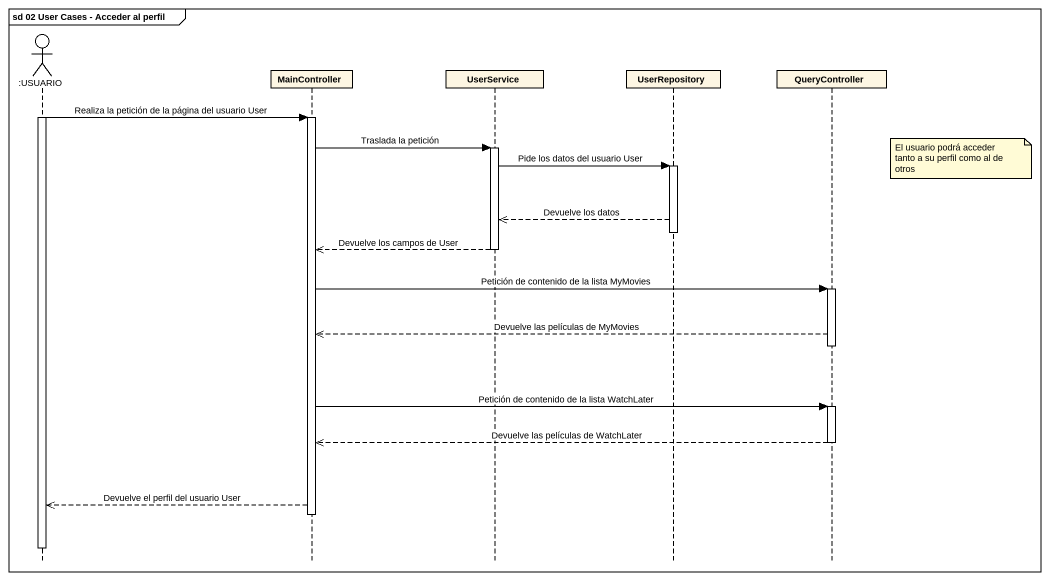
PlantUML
@startuml
mainframe sd 02 User Cases - Acceder al perfil
hide footbox
actor ":USUARIO" as USUARIO
participant MainController
participant UserService
participant UserRepository
participant QueryController

activate USUARIO
USUARIO -> MainController : Realiza la petición de la página del usuario User
activate MainController
MainController -> UserService : Traslada la petición
activate UserService
note right of QueryController : El usuario podrá acceder tanto a su perfil como al de otros
UserService -> UserRepository : Pide los datos del usuario User
activate UserRepository
UserRepository -->> UserService : Devuelve los datos
deactivate UserRepository
UserService -->> MainController : Devuelve los campos de User
deactivate UserService
MainController -> QueryController : Petición de contenido de la lista MyMovies
activate QueryController
QueryController -->> MainController : Devuelve las películas de MyMovies
deactivate QueryController
MainController -> QueryController : Petición de contenido de la lista WatchLater
activate QueryController
QueryController -->> MainController : Devuelve las películas de WatchLater
deactivate QueryController
MainController -->> USUARIO : Devuelve el perfil del usuario User
deactivate MainController
deactivate USUARIO
@enduml
